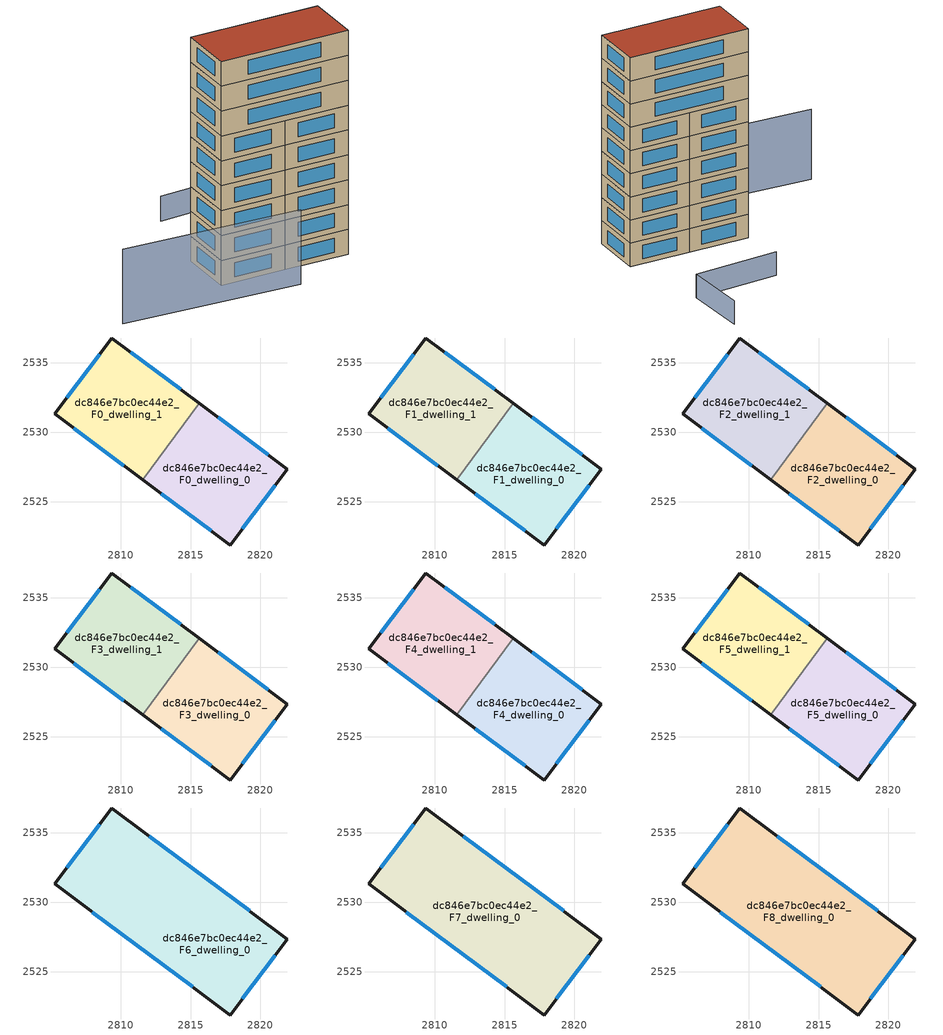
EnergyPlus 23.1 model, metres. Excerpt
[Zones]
dc846e7bc0ec44e2_F0_dwelling_0
 floor ground (EU_floor_Construction): 2821.94,2527.36 2817.83,2521.91 2811.55,2526.61 2815.63,2532.07 z0
 wall outside (EU_wall_Construction): 2811.55,2526.61 2817.83,2521.91 2821.94,2527.36 2815.63,2532.07 z0:3
 wall to dc846e7bc0ec44e2_F0_dwelling_1 (EU_wall_Construction): 2815.63,2532.07 2811.55,2526.61 z0:3
 window (EU_Window_Construction): 2820.59,2528.37 2816.98,2531.06 / 2818.71,2523.08 2821.06,2526.19 / 2812.89,2525.6 2816.49,2522.92 z0.64:2.36
dc846e7bc0ec44e2_F0_dwelling_1
 floor ground (EU_floor_Construction): 2815.63,2532.07 2811.55,2526.61 2805.24,2531.32 2809.35,2536.77 z0
 wall outside (EU_wall_Construction): 2815.63,2532.07 2809.35,2536.77 2805.24,2531.32 2811.55,2526.61 z0:3
 window (EU_Window_Construction): 2808.47,2535.6 2806.12,2532.49 / 2814.29,2533.08 2810.69,2535.76 / 2806.59,2530.31 2810.2,2527.62 z0.64:2.36
dc846e7bc0ec44e2_F1_dwelling_0
 floor to dc846e7bc0ec44e2_F0_dwelling_0 (EU_floor_Construction): 2821.94,2527.36 2817.83,2521.91 2811.55,2526.61 2815.63,2532.07 z3
 wall outside (EU_wall_Construction): 2811.55,2526.61 2817.83,2521.91 2821.94,2527.36 2815.63,2532.07 z3:6
 wall to dc846e7bc0ec44e2_F1_dwelling_1 (EU_wall_Construction): 2815.63,2532.07 2811.55,2526.61 z3:6
 window (EU_Window_Construction): 2820.59,2528.37 2816.98,2531.06 / 2818.71,2523.08 2821.06,2526.19 / 2812.89,2525.6 2816.49,2522.92 z3.64:5.36
dc846e7bc0ec44e2_F1_dwelling_1
 floor to dc846e7bc0ec44e2_F0_dwelling_1 (EU_floor_Construction): 2815.63,2532.07 2811.55,2526.61 2805.24,2531.32 2809.35,2536.77 z3
 wall outside (EU_wall_Construction): 2815.63,2532.07 2809.35,2536.77 2805.24,2531.32 2811.55,2526.61 z3:6
 window (EU_Window_Construction): 2808.47,2535.6 2806.12,2532.49 / 2814.29,2533.08 2810.69,2535.76 / 2806.59,2530.31 2810.2,2527.62 z3.64:5.36
dc846e7bc0ec44e2_F2_dwelling_0
 floor to dc846e7bc0ec44e2_F1_dwelling_0 (EU_floor_Construction): 2821.94,2527.36 2817.83,2521.91 2811.55,2526.61 2815.63,2532.07 z6
 wall outside (EU_wall_Construction): 2811.55,2526.61 2817.83,2521.91 2821.94,2527.36 2815.63,2532.07 z6:9
 wall to dc846e7bc0ec44e2_F2_dwelling_1 (EU_wall_Construction): 2815.63,2532.07 2811.55,2526.61 z6:9
 window (EU_Window_Construction): 2820.59,2528.37 2816.98,2531.06 / 2818.71,2523.08 2821.06,2526.19 / 2812.89,2525.6 2816.49,2522.92 z6.64:8.36
dc846e7bc0ec44e2_F2_dwelling_1
 floor to dc846e7bc0ec44e2_F1_dwelling_1 (EU_floor_Construction): 2815.63,2532.07 2811.55,2526.61 2805.24,2531.32 2809.35,2536.77 z6
 wall outside (EU_wall_Construction): 2815.63,2532.07 2809.35,2536.77 2805.24,2531.32 2811.55,2526.61 z6:9
 window (EU_Window_Construction): 2808.47,2535.6 2806.12,2532.49 / 2814.29,2533.08 2810.69,2535.76 / 2806.59,2530.31 2810.2,2527.62 z6.64:8.36
dc846e7bc0ec44e2_F3_dwelling_0
 floor to dc846e7bc0ec44e2_F2_dwelling_0 (EU_floor_Construction): 2821.94,2527.36 2817.83,2521.91 2811.55,2526.61 2815.63,2532.07 z9
 wall outside (EU_wall_Construction): 2811.55,2526.61 2817.83,2521.91 2821.94,2527.36 2815.63,2532.07 z9:12
 wall to dc846e7bc0ec44e2_F3_dwelling_1 (EU_wall_Construction): 2815.63,2532.07 2811.55,2526.61 z9:12
 window (EU_Window_Construction): 2820.59,2528.37 2816.98,2531.06 / 2818.71,2523.08 2821.06,2526.19 / 2812.89,2525.6 2816.49,2522.92 z9.64:11.36
dc846e7bc0ec44e2_F3_dwelling_1
 floor to dc846e7bc0ec44e2_F2_dwelling_1 (EU_floor_Construction): 2815.63,2532.07 2811.55,2526.61 2805.24,2531.32 2809.35,2536.77 z9
 wall outside (EU_wall_Construction): 2815.63,2532.07 2809.35,2536.77 2805.24,2531.32 2811.55,2526.61 z9:12
 window (EU_Window_Construction): 2808.47,2535.6 2806.12,2532.49 / 2814.29,2533.08 2810.69,2535.76 / 2806.59,2530.31 2810.2,2527.62 z9.64:11.36
dc846e7bc0ec44e2_F4_dwelling_0
 floor to dc846e7bc0ec44e2_F3_dwelling_0 (EU_floor_Construction): 2821.94,2527.36 2817.83,2521.91 2811.55,2526.61 2815.63,2532.07 z12
 wall outside (EU_wall_Construction): 2811.55,2526.61 2817.83,2521.91 2821.94,2527.36 2815.63,2532.07 z12:15
 wall to dc846e7bc0ec44e2_F4_dwelling_1 (EU_wall_Construction): 2815.63,2532.07 2811.55,2526.61 z12:15
 window (EU_Window_Construction): 2820.59,2528.37 2816.98,2531.06 / 2818.71,2523.08 2821.06,2526.19 / 2812.89,2525.6 2816.49,2522.92 z12.64:14.36
dc846e7bc0ec44e2_F4_dwelling_1
 floor to dc846e7bc0ec44e2_F3_dwelling_1 (EU_floor_Construction): 2815.63,2532.07 2811.55,2526.61 2805.24,2531.32 2809.35,2536.77 z12
 wall outside (EU_wall_Construction): 2815.63,2532.07 2809.35,2536.77 2805.24,2531.32 2811.55,2526.61 z12:15
 window (EU_Window_Construction): 2808.47,2535.6 2806.12,2532.49 / 2814.29,2533.08 2810.69,2535.76 / 2806.59,2530.31 2810.2,2527.62 z12.64:14.36
dc846e7bc0ec44e2_F5_dwelling_0
 floor to dc846e7bc0ec44e2_F4_dwelling_0 (EU_floor_Construction): 2821.94,2527.36 2817.83,2521.91 2811.55,2526.61 2815.63,2532.07 z15
 wall outside (EU_wall_Construction): 2811.55,2526.61 2817.83,2521.91 2821.94,2527.36 2815.63,2532.07 z15:18
 wall to dc846e7bc0ec44e2_F5_dwelling_1 (EU_wall_Construction): 2815.63,2532.07 2811.55,2526.61 z15:18
 window (EU_Window_Construction): 2820.59,2528.37 2816.98,2531.06 / 2818.71,2523.08 2821.06,2526.19 / 2812.89,2525.6 2816.49,2522.92 z15.64:17.36
dc846e7bc0ec44e2_F5_dwelling_1
 floor to dc846e7bc0ec44e2_F4_dwelling_1 (EU_floor_Construction): 2815.63,2532.07 2811.55,2526.61 2805.24,2531.32 2809.35,2536.77 z15
 wall outside (EU_wall_Construction): 2815.63,2532.07 2809.35,2536.77 2805.24,2531.32 2811.55,2526.61 z15:18
 window (EU_Window_Construction): 2808.47,2535.6 2806.12,2532.49 / 2814.29,2533.08 2810.69,2535.76 / 2806.59,2530.31 2810.2,2527.62 z15.64:17.36
dc846e7bc0ec44e2_F6_dwelling_0
 floor to dc846e7bc0ec44e2_F5_dwelling_0 (EU_floor_Construction): 2821.94,2527.36 2817.83,2521.91 2811.55,2526.61 2815.63,2532.07 z18
 floor to dc846e7bc0ec44e2_F5_dwelling_1 (EU_floor_Construction): 2815.63,2532.07 2811.55,2526.61 2805.24,2531.32 2809.35,2536.77 z18
 wall outside (EU_wall_Construction): 2809.35,2536.77 2805.24,2531.32 2817.83,2521.91 2821.94,2527.36 2809.35,2536.77 z18:21
 window (EU_Window_Construction): 2808.47,2535.6 2806.12,2532.49 / 2819.24,2529.38 2812.05,2534.75 / 2818.71,2523.08 2821.06,2526.19 / 2807.94,2529.3 2815.13,2523.93 z18.64:20.36
dc846e7bc0ec44e2_F7_dwelling_0
 floor to dc846e7bc0ec44e2_F6_dwelling_0 (EU_floor_Construction): 2821.94,2527.36 2817.83,2521.91 2805.24,2531.32 2809.35,2536.77 z21
 wall outside (EU_wall_Construction): 2809.35,2536.77 2805.24,2531.32 2817.83,2521.91 2821.94,2527.36 2809.35,2536.77 z21:24
 window (EU_Window_Construction): 2808.47,2535.6 2806.12,2532.49 / 2819.24,2529.38 2812.05,2534.75 / 2818.71,2523.08 2821.06,2526.19 / 2807.94,2529.3 2815.13,2523.93 z21.64:23.36
dc846e7bc0ec44e2_F8_dwelling_0
 floor to dc846e7bc0ec44e2_F7_dwelling_0 (EU_floor_Construction): 2821.94,2527.36 2817.83,2521.91 2805.24,2531.32 2809.35,2536.77 z24
 wall outside (EU_wall_Construction): 2809.35,2536.77 2805.24,2531.32 2817.83,2521.91 2821.94,2527.36 2809.35,2536.77 z24:27
 window (EU_Window_Construction): 2808.47,2535.6 2806.12,2532.49 / 2819.24,2529.38 2812.05,2534.75 / 2818.71,2523.08 2821.06,2526.19 / 2807.94,2529.3 2815.13,2523.93 z24.64:26.36
 roof outside (EU_roof_Construction): 2817.83,2521.91 2821.94,2527.36 2809.35,2536.77 2805.24,2531.32 z27
shading: 2792.3,2537.17 2809.03,2523.56 z0:9; 2830.75,2544.56 2826.21,2537.66 / 2826.21,2537.66 2817.02,2543.71 z0:3
[Building]
EU S2 Campaign: North Axis=0; Terrain=City; Solar Distribution=FullExterior
[Site:Location]
Yerevan-Zvartnots.Intl.AP: Latitude=40.15; Longitude=44.383; Time Zone=4; Elevation=854
[SizingPeriod:WeatherFileDays]
AnnualSizingPeriod: Begin Month=1; Begin Day of Month=1; End Month=12; End Day of Month=31; Day of Week for Start Day=Monday; Use Weather File Daylight Saving Period=No; Use Weather File Rain and Snow Indicators=No
[MATERIAL]
EU_InternalMass_Material: Roughness=MediumRough; Thickness=0.1; Conductivity=1; Density=1800; Specific Heat=900; Thermal Absorptance=0.9; Solar Absorptance=0.7; Visible Absorptance=0.7
[MATERIAL:NOMASS] Roughness=MediumRough; Thermal Absorptance=0.9; Solar Absorptance=0.7; Visible Absorptance=0.7
Name | Thermal Resistance
EU_wall_NoMass | 1.05043
EU_roof_NoMass | 1.45357
EU_floor_NoMass | 0.478065
[WINDOWMATERIAL:SIMPLEGLAZINGSYSTEM]
EU_Window_SimpleGlazing: UFactor=2.5566; Solar Heat Gain Coefficient=0.75; Visible Transmittance=0.75
[CONSTRUCTION]
EU_wall_Construction: EU_wall_NoMass
EU_roof_Construction: EU_roof_NoMass
EU_floor_Construction: EU_floor_NoMass
EU_Window_Construction: EU_Window_SimpleGlazing
EU_InternalMass_Construction: EU_InternalMass_Material
[ZONE] Type=1; Multiplier=1; Ceiling Height=autocalculate; Floor Area=autocalculate; Part of Total Floor Area=Yes
Name | Volume
dc846e7bc0ec44e2_F0_dwelling_0; dc846e7bc0ec44e2_F0_dwelling_1; dc846e7bc0ec44e2_F1_dwelling_1; dc846e7bc0ec44e2_F2_dwelling_1; dc846e7bc0ec44e2_F3_dwelling_1; dc846e7bc0ec44e2_F4_dwelling_1; dc846e7bc0ec44e2_F5_dwelling_1 | 160.864
dc846e7bc0ec44e2_F1_dwelling_0; dc846e7bc0ec44e2_F2_dwelling_0; dc846e7bc0ec44e2_F3_dwelling_0; dc846e7bc0ec44e2_F4_dwelling_0; dc846e7bc0ec44e2_F5_dwelling_0 | 160.865
dc846e7bc0ec44e2_F6_dwelling_0 | 321.728
dc846e7bc0ec44e2_F7_dwelling_0; dc846e7bc0ec44e2_F8_dwelling_0 | 321.732
[INTERNALMASS] Construction=EU_InternalMass_Construction
Name | Zone or ZoneList | Surface Area
dc846e7bc0ec44e2_F0_dwelling_0_EU_InternalMass | dc846e7bc0ec44e2_F0_dwelling_0 | 53.6214
dc846e7bc0ec44e2_F0_dwelling_1_EU_InternalMass | dc846e7bc0ec44e2_F0_dwelling_1 | 53.6214
dc846e7bc0ec44e2_F1_dwelling_0_EU_InternalMass | dc846e7bc0ec44e2_F1_dwelling_0 | 53.6214
dc846e7bc0ec44e2_F1_dwelling_1_EU_InternalMass | dc846e7bc0ec44e2_F1_dwelling_1 | 53.6214
dc846e7bc0ec44e2_F2_dwelling_0_EU_InternalMass | dc846e7bc0ec44e2_F2_dwelling_0 | 53.6214
dc846e7bc0ec44e2_F2_dwelling_1_EU_InternalMass | dc846e7bc0ec44e2_F2_dwelling_1 | 53.6214
dc846e7bc0ec44e2_F3_dwelling_0_EU_InternalMass | dc846e7bc0ec44e2_F3_dwelling_0 | 53.6214
dc846e7bc0ec44e2_F3_dwelling_1_EU_InternalMass | dc846e7bc0ec44e2_F3_dwelling_1 | 53.6214
dc846e7bc0ec44e2_F4_dwelling_0_EU_InternalMass | dc846e7bc0ec44e2_F4_dwelling_0 | 53.6214
dc846e7bc0ec44e2_F4_dwelling_1_EU_InternalMass | dc846e7bc0ec44e2_F4_dwelling_1 | 53.6214
dc846e7bc0ec44e2_F5_dwelling_0_EU_InternalMass | dc846e7bc0ec44e2_F5_dwelling_0 | 53.6214
dc846e7bc0ec44e2_F5_dwelling_1_EU_InternalMass | dc846e7bc0ec44e2_F5_dwelling_1 | 53.6214
dc846e7bc0ec44e2_F6_dwelling_0_EU_InternalMass | dc846e7bc0ec44e2_F6_dwelling_0 | 107.244
dc846e7bc0ec44e2_F7_dwelling_0_EU_InternalMass | dc846e7bc0ec44e2_F7_dwelling_0 | 107.244
dc846e7bc0ec44e2_F8_dwelling_0_EU_InternalMass | dc846e7bc0ec44e2_F8_dwelling_0 | 107.244
[OTHEREQUIPMENT] Fuel Type=Electricity; Design Level Calculation Method=Watts/Area; Power per Zone Floor Area=1; Fraction Latent=0; Fraction Radiant=0; Fraction Lost=0; Carbon Dioxide Generation Rate=0; EndUse Subcategory=EU_Step8_InternalGains
Name | Zone or ZoneList or Space or SpaceList | Schedule
EU_Step8_InternalGain_dc846e7bc0ec44e2_F0_dwelling_0_f000 | dc846e7bc0ec44e2_F0_dwelling_0 | EU_Step8_GainSchedule_dc846e7bc0ec44e2_F0_dwelling_0_f000
EU_Step8_InternalGain_dc846e7bc0ec44e2_F0_dwelling_1_f000 | dc846e7bc0ec44e2_F0_dwelling_1 | EU_Step8_GainSchedule_dc846e7bc0ec44e2_F0_dwelling_1_f000
EU_Step8_InternalGain_dc846e7bc0ec44e2_F1_dwelling_0_f000 | dc846e7bc0ec44e2_F1_dwelling_0 | EU_Step8_GainSchedule_dc846e7bc0ec44e2_F1_dwelling_0_f000
EU_Step8_InternalGain_dc846e7bc0ec44e2_F1_dwelling_1_f000 | dc846e7bc0ec44e2_F1_dwelling_1 | EU_Step8_GainSchedule_dc846e7bc0ec44e2_F1_dwelling_1_f000
EU_Step8_InternalGain_dc846e7bc0ec44e2_F2_dwelling_0_f000 | dc846e7bc0ec44e2_F2_dwelling_0 | EU_Step8_GainSchedule_dc846e7bc0ec44e2_F2_dwelling_0_f000
EU_Step8_InternalGain_dc846e7bc0ec44e2_F2_dwelling_1_f000 | dc846e7bc0ec44e2_F2_dwelling_1 | EU_Step8_GainSchedule_dc846e7bc0ec44e2_F2_dwelling_1_f000
EU_Step8_InternalGain_dc846e7bc0ec44e2_F3_dwelling_0_f000 | dc846e7bc0ec44e2_F3_dwelling_0 | EU_Step8_GainSchedule_dc846e7bc0ec44e2_F3_dwelling_0_f000
EU_Step8_InternalGain_dc846e7bc0ec44e2_F3_dwelling_1_f000 | dc846e7bc0ec44e2_F3_dwelling_1 | EU_Step8_GainSchedule_dc846e7bc0ec44e2_F3_dwelling_1_f000
EU_Step8_InternalGain_dc846e7bc0ec44e2_F4_dwelling_0_f000 | dc846e7bc0ec44e2_F4_dwelling_0 | EU_Step8_GainSchedule_dc846e7bc0ec44e2_F4_dwelling_0_f000
EU_Step8_InternalGain_dc846e7bc0ec44e2_F4_dwelling_1_f000 | dc846e7bc0ec44e2_F4_dwelling_1 | EU_Step8_GainSchedule_dc846e7bc0ec44e2_F4_dwelling_1_f000
EU_Step8_InternalGain_dc846e7bc0ec44e2_F5_dwelling_0_f000 | dc846e7bc0ec44e2_F5_dwelling_0 | EU_Step8_GainSchedule_dc846e7bc0ec44e2_F5_dwelling_0_f000
EU_Step8_InternalGain_dc846e7bc0ec44e2_F5_dwelling_1_f000 | dc846e7bc0ec44e2_F5_dwelling_1 | EU_Step8_GainSchedule_dc846e7bc0ec44e2_F5_dwelling_1_f000
EU_Step8_InternalGain_dc846e7bc0ec44e2_F6_dwelling_0_f000 | dc846e7bc0ec44e2_F6_dwelling_0 | EU_Step8_GainSchedule_dc846e7bc0ec44e2_F6_dwelling_0_f000
EU_Step8_InternalGain_dc846e7bc0ec44e2_F7_dwelling_0_f000 | dc846e7bc0ec44e2_F7_dwelling_0 | EU_Step8_GainSchedule_dc846e7bc0ec44e2_F7_dwelling_0_f000
EU_Step8_InternalGain_dc846e7bc0ec44e2_F8_dwelling_0_f000 | dc846e7bc0ec44e2_F8_dwelling_0 | EU_Step8_GainSchedule_dc846e7bc0ec44e2_F8_dwelling_0_f000
[ZONEVENTILATION:DESIGNFLOWRATE] Schedule=EU_AlwaysOn; Design Flow Rate Calculation Method=AirChanges/Hour; Air Changes per Hour=0.557805; Ventilation Type=Natural; Fan Pressure Rise=0; Fan Total Efficiency=1; Constant Term Coefficient=1; Temperature Term Coefficient=0; Velocity Term Coefficient=0; Velocity Squared Term Coefficient=0; Minimum Indoor Temperature=-100; Maximum Indoor Temperature=100; Delta Temperature=-100; Minimum Outdoor Temperature=-100; Maximum Outdoor Temperature=100; Maximum Wind Speed=40
Name | Zone or ZoneList or Space or SpaceList
EU_ConstantAir_dc846e7bc0ec44e2_F0_dwelling_0 | dc846e7bc0ec44e2_F0_dwelling_0
EU_ConstantAir_dc846e7bc0ec44e2_F0_dwelling_1 | dc846e7bc0ec44e2_F0_dwelling_1
EU_ConstantAir_dc846e7bc0ec44e2_F1_dwelling_0 | dc846e7bc0ec44e2_F1_dwelling_0
EU_ConstantAir_dc846e7bc0ec44e2_F1_dwelling_1 | dc846e7bc0ec44e2_F1_dwelling_1
EU_ConstantAir_dc846e7bc0ec44e2_F2_dwelling_0 | dc846e7bc0ec44e2_F2_dwelling_0
EU_ConstantAir_dc846e7bc0ec44e2_F2_dwelling_1 | dc846e7bc0ec44e2_F2_dwelling_1
EU_ConstantAir_dc846e7bc0ec44e2_F3_dwelling_0 | dc846e7bc0ec44e2_F3_dwelling_0
EU_ConstantAir_dc846e7bc0ec44e2_F3_dwelling_1 | dc846e7bc0ec44e2_F3_dwelling_1
EU_ConstantAir_dc846e7bc0ec44e2_F4_dwelling_0 | dc846e7bc0ec44e2_F4_dwelling_0
EU_ConstantAir_dc846e7bc0ec44e2_F4_dwelling_1 | dc846e7bc0ec44e2_F4_dwelling_1
EU_ConstantAir_dc846e7bc0ec44e2_F5_dwelling_0 | dc846e7bc0ec44e2_F5_dwelling_0
EU_ConstantAir_dc846e7bc0ec44e2_F5_dwelling_1 | dc846e7bc0ec44e2_F5_dwelling_1
EU_ConstantAir_dc846e7bc0ec44e2_F6_dwelling_0 | dc846e7bc0ec44e2_F6_dwelling_0
EU_ConstantAir_dc846e7bc0ec44e2_F7_dwelling_0 | dc846e7bc0ec44e2_F7_dwelling_0
EU_ConstantAir_dc846e7bc0ec44e2_F8_dwelling_0 | dc846e7bc0ec44e2_F8_dwelling_0
[HVACTEMPLATE:THERMOSTAT] Constant Heating Setpoint=20; Constant Cooling Setpoint=50
EU_HeatOnly_dc846e7bc0ec44e2_F0_dwelling_0; EU_HeatOnly_dc846e7bc0ec44e2_F0_dwelling_1; EU_HeatOnly_dc846e7bc0ec44e2_F1_dwelling_0; EU_HeatOnly_dc846e7bc0ec44e2_F1_dwelling_1; EU_HeatOnly_dc846e7bc0ec44e2_F2_dwelling_0; EU_HeatOnly_dc846e7bc0ec44e2_F2_dwelling_1; EU_HeatOnly_dc846e7bc0ec44e2_F3_dwelling_0; EU_HeatOnly_dc846e7bc0ec44e2_F3_dwelling_1; EU_HeatOnly_dc846e7bc0ec44e2_F4_dwelling_0; EU_HeatOnly_dc846e7bc0ec44e2_F4_dwelling_1; EU_HeatOnly_dc846e7bc0ec44e2_F5_dwelling_0; EU_HeatOnly_dc846e7bc0ec44e2_F5_dwelling_1; EU_HeatOnly_dc846e7bc0ec44e2_F6_dwelling_0; EU_HeatOnly_dc846e7bc0ec44e2_F7_dwelling_0; EU_HeatOnly_dc846e7bc0ec44e2_F8_dwelling_0
[HVACTEMPLATE:ZONE:IDEALLOADSAIRSYSTEM] System Availability Schedule=EU_AlwaysOn; Maximum Heating Supply Air Temperature=50; Minimum Cooling Supply Air Temperature=13; Maximum Heating Supply Air Humidity Ratio=0.0156; Minimum Cooling Supply Air Humidity Ratio=0.0077; Heating Limit=NoLimit; Cooling Limit=NoLimit; Heating Availability Schedule=EU_AlwaysOn; Cooling Availability Schedule=EU_CoolingOff; Dehumidification Control Type=ConstantSensibleHeatRatio; Cooling Sensible Heat Ratio=0.7; Dehumidification Setpoint=60; Humidification Control Type=None; Humidification Setpoint=30; Outdoor Air Method=None; Outdoor Air Flow Rate per Person=0.00944; Outdoor Air Flow Rate per Zone Floor Area=0; Outdoor Air Flow Rate per Zone=0; Demand Controlled Ventilation Type=None; Outdoor Air Economizer Type=NoEconomizer; Heat Recovery Type=None; Sensible Heat Recovery Effectiveness=0.7; Latent Heat Recovery Effectiveness=0.65
Name | Template Thermostat
dc846e7bc0ec44e2_F0_dwelling_0 | EU_HeatOnly_dc846e7bc0ec44e2_F0_dwelling_0
dc846e7bc0ec44e2_F0_dwelling_1 | EU_HeatOnly_dc846e7bc0ec44e2_F0_dwelling_1
dc846e7bc0ec44e2_F1_dwelling_0 | EU_HeatOnly_dc846e7bc0ec44e2_F1_dwelling_0
dc846e7bc0ec44e2_F1_dwelling_1 | EU_HeatOnly_dc846e7bc0ec44e2_F1_dwelling_1
dc846e7bc0ec44e2_F2_dwelling_0 | EU_HeatOnly_dc846e7bc0ec44e2_F2_dwelling_0
dc846e7bc0ec44e2_F2_dwelling_1 | EU_HeatOnly_dc846e7bc0ec44e2_F2_dwelling_1
dc846e7bc0ec44e2_F3_dwelling_0 | EU_HeatOnly_dc846e7bc0ec44e2_F3_dwelling_0
dc846e7bc0ec44e2_F3_dwelling_1 | EU_HeatOnly_dc846e7bc0ec44e2_F3_dwelling_1
dc846e7bc0ec44e2_F4_dwelling_0 | EU_HeatOnly_dc846e7bc0ec44e2_F4_dwelling_0
dc846e7bc0ec44e2_F4_dwelling_1 | EU_HeatOnly_dc846e7bc0ec44e2_F4_dwelling_1
dc846e7bc0ec44e2_F5_dwelling_0 | EU_HeatOnly_dc846e7bc0ec44e2_F5_dwelling_0
dc846e7bc0ec44e2_F5_dwelling_1 | EU_HeatOnly_dc846e7bc0ec44e2_F5_dwelling_1
dc846e7bc0ec44e2_F6_dwelling_0 | EU_HeatOnly_dc846e7bc0ec44e2_F6_dwelling_0
dc846e7bc0ec44e2_F7_dwelling_0 | EU_HeatOnly_dc846e7bc0ec44e2_F7_dwelling_0
dc846e7bc0ec44e2_F8_dwelling_0 | EU_HeatOnly_dc846e7bc0ec44e2_F8_dwelling_0
[SIZING:ZONE] Zone Cooling Design Supply Air Temperature Input Method=SupplyAirTemperature; Zone Cooling Design Supply Air Temperature=13; Zone Heating Design Supply Air Temperature Input Method=SupplyAirTemperature; Zone Heating Design Supply Air Temperature=50; Zone Cooling Design Supply Air Humidity Ratio=0.008; Zone Heating Design Supply Air Humidity Ratio=0.008; Cooling Design Air Flow Method=DesignDay; Cooling Design Air Flow Rate=0; Cooling Minimum Air Flow per Zone Floor Area=0.000762; Cooling Minimum Air Flow=0; Cooling Minimum Air Flow Fraction=0.2; Heating Design Air Flow Method=DesignDay; Heating Design Air Flow Rate=0; Heating Maximum Air Flow per Zone Floor Area=0.002032; Heating Maximum Air Flow=0.141576; Heating Maximum Air Flow Fraction=0.3; Account for Dedicated Outdoor Air System=No; Dedicated Outdoor Air System Control Strategy=NeutralSupplyAir; Dedicated Outdoor Air Low Setpoint Temperature for Design=autosize; Dedicated Outdoor Air High Setpoint Temperature for Design=autosize; Zone Load Sizing Method=Sensible Load Only No Latent Load; Zone Latent Cooling Design Supply Air Humidity Ratio Input Method=HumidityRatioDifference; Zone Cooling Design Supply Air Humidity Ratio Difference=0.005; Zone Latent Heating Design Supply Air Humidity Ratio Input Method=HumidityRatioDifference; Zone Humidification Design Supply Air Humidity Ratio Difference=0.005
dc846e7bc0ec44e2_F0_dwelling_0; dc846e7bc0ec44e2_F0_dwelling_1; dc846e7bc0ec44e2_F1_dwelling_0; dc846e7bc0ec44e2_F1_dwelling_1; dc846e7bc0ec44e2_F2_dwelling_0; dc846e7bc0ec44e2_F2_dwelling_1; dc846e7bc0ec44e2_F3_dwelling_0; dc846e7bc0ec44e2_F3_dwelling_1; dc846e7bc0ec44e2_F4_dwelling_0; dc846e7bc0ec44e2_F4_dwelling_1; dc846e7bc0ec44e2_F5_dwelling_0; dc846e7bc0ec44e2_F5_dwelling_1; dc846e7bc0ec44e2_F6_dwelling_0; dc846e7bc0ec44e2_F7_dwelling_0; dc846e7bc0ec44e2_F8_dwelling_0
[SCHEDULE:CONSTANT]
Name | Hourly Value
EU_AlwaysOn | 1
EU_CoolingOff | 0
[SCHEDULE:FILE] Column Number=1; Rows to Skip at Top=0; Number of Hours of Data=8760; Column Separator=Comma; Interpolate to Timestep=No; Minutes per Item=60; Adjust Schedule for Daylight Savings=Yes
Name | File
EU_Step8_GainSchedule_dc846e7bc0ec44e2_F0_dwelling_0_f000 | ../../schedules/dc846e7bc0ec44e2/dc846e7bc0ec44e2_F0_dwelling_0_f000_gain.csv
EU_Step8_GainSchedule_dc846e7bc0ec44e2_F0_dwelling_1_f000 | ../../schedules/dc846e7bc0ec44e2/dc846e7bc0ec44e2_F0_dwelling_1_f000_gain.csv
EU_Step8_GainSchedule_dc846e7bc0ec44e2_F1_dwelling_0_f000 | ../../schedules/dc846e7bc0ec44e2/dc846e7bc0ec44e2_F1_dwelling_0_f000_gain.csv
EU_Step8_GainSchedule_dc846e7bc0ec44e2_F1_dwelling_1_f000 | ../../schedules/dc846e7bc0ec44e2/dc846e7bc0ec44e2_F1_dwelling_1_f000_gain.csv
EU_Step8_GainSchedule_dc846e7bc0ec44e2_F2_dwelling_0_f000 | ../../schedules/dc846e7bc0ec44e2/dc846e7bc0ec44e2_F2_dwelling_0_f000_gain.csv
EU_Step8_GainSchedule_dc846e7bc0ec44e2_F2_dwelling_1_f000 | ../../schedules/dc846e7bc0ec44e2/dc846e7bc0ec44e2_F2_dwelling_1_f000_gain.csv
EU_Step8_GainSchedule_dc846e7bc0ec44e2_F3_dwelling_0_f000 | ../../schedules/dc846e7bc0ec44e2/dc846e7bc0ec44e2_F3_dwelling_0_f000_gain.csv
EU_Step8_GainSchedule_dc846e7bc0ec44e2_F3_dwelling_1_f000 | ../../schedules/dc846e7bc0ec44e2/dc846e7bc0ec44e2_F3_dwelling_1_f000_gain.csv
EU_Step8_GainSchedule_dc846e7bc0ec44e2_F4_dwelling_0_f000 | ../../schedules/dc846e7bc0ec44e2/dc846e7bc0ec44e2_F4_dwelling_0_f000_gain.csv
EU_Step8_GainSchedule_dc846e7bc0ec44e2_F4_dwelling_1_f000 | ../../schedules/dc846e7bc0ec44e2/dc846e7bc0ec44e2_F4_dwelling_1_f000_gain.csv
EU_Step8_GainSchedule_dc846e7bc0ec44e2_F5_dwelling_0_f000 | ../../schedules/dc846e7bc0ec44e2/dc846e7bc0ec44e2_F5_dwelling_0_f000_gain.csv
EU_Step8_GainSchedule_dc846e7bc0ec44e2_F5_dwelling_1_f000 | ../../schedules/dc846e7bc0ec44e2/dc846e7bc0ec44e2_F5_dwelling_1_f000_gain.csv
EU_Step8_GainSchedule_dc846e7bc0ec44e2_F6_dwelling_0_f000 | ../../schedules/dc846e7bc0ec44e2/dc846e7bc0ec44e2_F6_dwelling_0_f000_gain.csv
EU_Step8_GainSchedule_dc846e7bc0ec44e2_F7_dwelling_0_f000 | ../../schedules/dc846e7bc0ec44e2/dc846e7bc0ec44e2_F7_dwelling_0_f000_gain.csv
EU_Step8_GainSchedule_dc846e7bc0ec44e2_F8_dwelling_0_f000 | ../../schedules/dc846e7bc0ec44e2/dc846e7bc0ec44e2_F8_dwelling_0_f000_gain.csv
